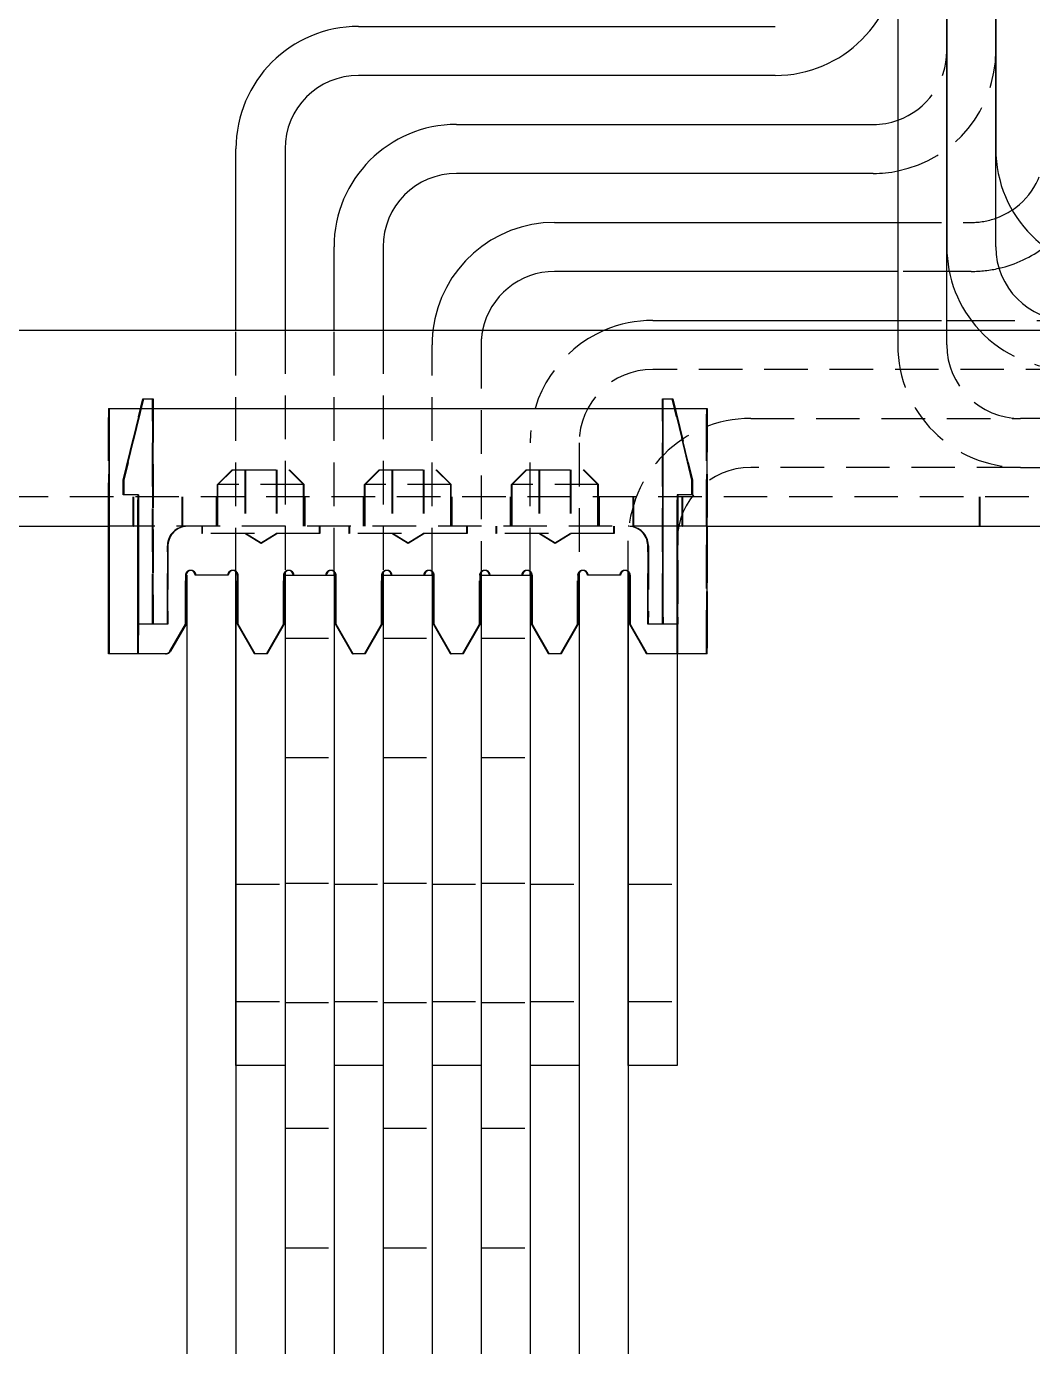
# Model space of a CAD drawing. Header units: millimetres. Extents: x -116965 to 323937, y 291661 to 566926.
# Drawn here: x -23727.1 to -23653.8, y 302852.6 to 302948.9 of the extents above; entities that cross this region are included whole.
import ezdxf

# ---------------------------------------------------------------- set-up
doc = ezdxf.new("R2010")
doc.units = ezdxf.units.MM
doc.linetypes.add('HIDDEN2', pattern=[4.7625, 3.175, -1.5875])
doc.layers.add('ALPHA', color=255, linetype='Continuous')
doc.layers.add('Pointille_Court', color=40, linetype='HIDDEN2', lineweight=25)

msp = doc.modelspace()

# ---------------------------------------------------------------- linework, layer by layer
at = {"layer": 'ALPHA'}
for p, q in [((-23663.596351, 302955.996955), (-23663.596351, 302926.711241)), ((-23660.024922, 302926.711241), (-23660.024922, 302955.996955)), ((-23660.024922, 302955.996955), (-23660.024922, 302932.78267)), ((-23656.453493, 302932.78267), (-23656.453493, 302955.996955)), ((-23656.453493, 302955.996955), (-23656.453493, 302939.925527)), ((-23702.882065, 302948.854098), (-23672.524922, 302948.854098)), ((-23672.524922, 302945.28267), (-23702.882065, 302945.28267)), ((-23695.739208, 302941.711241), (-23665.382065, 302941.711241)), ((-23711.810636, 302926.711241), (-23711.810636, 302939.925527)), ((-23708.239208, 302939.925527), (-23708.239208, 302926.711241)), ((-23665.382065, 302938.139813), (-23695.739208, 302938.139813)), ((-23688.596351, 302934.568384), (-23663.596351, 302934.568384)), ((-23704.667779, 302926.711241), (-23704.667779, 302932.78267)), ((-23701.096351, 302932.78267), (-23701.096351, 302926.711241)), ((-23663.596351, 302930.996955), (-23688.596351, 302930.996955)), ((-23659.844528, 302930.996955), (-23660.024922, 302930.996955)), ((-23681.453493, 302927.425527), (-23663.596351, 302927.425527)), ((-23660.024922, 302927.425527), (-23658.239208, 302927.425527)), ((-23814.987161, 302926.711241), (-23494.272881, 302926.711241)), ((-23721.058151, 302912.425527), (-23721.057979, 302920.996955)), ((-23721.057979, 302920.996955), (-23721.057571, 302920.996955)), ((-23721.057571, 302920.996955), (-23677.486143, 302920.996955)), ((-23721.057571, 302920.996955), (-23721.057571, 302903.139813)), ((-23677.486143, 302903.139813), (-23677.486143, 302920.996955)), ((-23766.771856, 302912.425527), (-23721.058151, 302912.425527)), ((-23721.099407, 302903.139813), (-23721.099407, 302912.425527)), ((-23721.098827, 302912.425527), (-23721.098827, 302903.139813)), ((-23721.093865, 302903.139813), (-23721.093865, 302912.425527)), ((-23721.093285, 302912.425527), (-23721.093285, 302903.139813)), ((-23721.063692, 302903.139813), (-23721.063692, 302912.425527)), ((-23721.063113, 302912.425527), (-23721.063113, 302903.139813)), ((-23721.058151, 302903.139813), (-23721.058151, 302912.425527)), ((-23677.486143, 302912.425527), (-23631.772438, 302912.425527)), ((-23677.479536, 302903.139813), (-23677.479536, 302912.425527)), ((-23711.810636, 302873.139813), (-23711.810636, 302909.137495)), ((-23708.239208, 302909.054842), (-23708.239208, 302908.854098)), ((-23704.667779, 302908.854098), (-23704.667779, 302909.137494)), ((-23701.096351, 302909.054842), (-23701.096351, 302908.854098)), ((-23697.524922, 302908.854098), (-23697.524922, 302909.137494)), ((-23693.953493, 302909.054842), (-23693.953493, 302908.854098)), ((-23690.382065, 302908.854098), (-23690.382065, 302909.137494)), ((-23686.810636, 302909.054842), (-23686.810636, 302873.139813)), ((-23683.239208, 302873.139813), (-23683.239208, 302909.137494)), ((-23715.450428, 302908.854098), (-23715.450428, 302905.28267)), ((-23715.443821, 302908.854098), (-23715.443821, 302905.28267)), ((-23715.382065, 302908.854098), (-23715.382065, 302819.568384)), ((-23714.771857, 302908.854098), (-23714.777978, 302908.854098)), ((-23714.742264, 302908.854098), (-23714.771857, 302908.854098)), ((-23714.736143, 302908.854098), (-23714.742264, 302908.854098)), ((-23712.379, 302908.854098), (-23714.736143, 302908.854098)), ((-23712.372393, 302908.854098), (-23712.379, 302908.854098)), ((-23711.810636, 302908.854098), (-23711.810636, 302819.568384)), ((-23711.670835, 302908.854098), (-23711.670835, 302905.28267)), ((-23711.664714, 302905.28267), (-23711.664714, 302908.854098)), ((-23708.307571, 302908.854098), (-23708.307571, 302905.28267)), ((-23708.300964, 302908.854098), (-23708.300964, 302905.28267)), ((-23708.239208, 302908.854098), (-23704.667779, 302908.854098)), ((-23708.239208, 302908.854098), (-23708.239208, 302819.568384)), ((-23704.667779, 302908.854098), (-23704.667779, 302819.568384)), ((-23704.527978, 302908.854098), (-23704.527978, 302905.28267)), ((-23704.521857, 302905.28267), (-23704.521857, 302908.854098)), ((-23701.164714, 302908.854098), (-23701.164714, 302905.28267)), ((-23701.158107, 302908.854098), (-23701.158107, 302905.28267)), ((-23701.096351, 302908.854098), (-23697.524922, 302908.854098)), ((-23701.096351, 302908.854098), (-23701.096351, 302819.568384)), ((-23697.524922, 302908.854098), (-23697.524922, 302819.568384)), ((-23697.385121, 302908.854098), (-23697.385121, 302905.28267)), ((-23697.379, 302905.28267), (-23697.379, 302908.854098)), ((-23694.021857, 302908.854098), (-23694.021857, 302905.28267)), ((-23694.01525, 302908.854098), (-23694.01525, 302905.28267)), ((-23693.953493, 302908.854098), (-23690.382065, 302908.854098)), ((-23693.953493, 302908.854098), (-23693.953493, 302819.568384)), ((-23690.382065, 302908.854098), (-23690.382065, 302819.568384)), ((-23690.242264, 302908.854098), (-23690.242264, 302905.28267)), ((-23690.236143, 302905.28267), (-23690.236143, 302908.854098)), ((-23686.879, 302908.854098), (-23686.879, 302905.28267)), ((-23686.872393, 302908.854098), (-23686.872393, 302905.28267)), ((-23686.810636, 302908.854098), (-23686.810636, 302819.568384)), ((-23686.200429, 302908.854098), (-23686.20655, 302908.854098)), ((-23686.170836, 302908.854098), (-23686.200429, 302908.854098)), ((-23686.164715, 302908.854098), (-23686.170836, 302908.854098)), ((-23683.807572, 302908.854098), (-23686.164715, 302908.854098)), ((-23683.800964, 302908.854098), (-23683.807572, 302908.854098)), ((-23683.239208, 302908.854098), (-23683.239208, 302819.568384)), ((-23683.099407, 302908.854098), (-23683.099407, 302905.28267)), ((-23683.093286, 302905.28267), (-23683.093286, 302908.854098)), ((-23715.450428, 302905.28267), (-23716.584509, 302903.318384)), ((-23715.443821, 302905.28267), (-23716.577902, 302903.318384)), ((-23711.670835, 302905.28267), (-23711.664714, 302905.28267)), ((-23711.670835, 302905.28267), (-23710.433656, 302903.139813)), ((-23710.427535, 302903.139813), (-23711.664714, 302905.28267)), ((-23708.307571, 302905.28267), (-23709.54475, 302903.139813)), ((-23708.300964, 302905.28267), (-23709.538143, 302903.139813)), ((-23704.527978, 302905.28267), (-23704.521857, 302905.28267)), ((-23704.527978, 302905.28267), (-23703.290799, 302903.139813)), ((-23703.284678, 302903.139813), (-23704.521857, 302905.28267)), ((-23701.164714, 302905.28267), (-23702.401893, 302903.139813)), ((-23701.158107, 302905.28267), (-23702.395286, 302903.139813)), ((-23697.385121, 302905.28267), (-23697.379, 302905.28267)), ((-23697.385121, 302905.28267), (-23696.147942, 302903.139813)), ((-23696.141821, 302903.139813), (-23697.379, 302905.28267)), ((-23694.021857, 302905.28267), (-23695.259036, 302903.139813)), ((-23694.01525, 302905.28267), (-23695.252429, 302903.139813)), ((-23690.242264, 302905.28267), (-23690.236143, 302905.28267)), ((-23690.242264, 302905.28267), (-23689.005085, 302903.139813)), ((-23688.998964, 302903.139813), (-23690.236143, 302905.28267)), ((-23686.879, 302905.28267), (-23688.116179, 302903.139813)), ((-23686.872393, 302905.28267), (-23688.109572, 302903.139813)), ((-23683.099407, 302905.28267), (-23683.093286, 302905.28267)), ((-23683.099407, 302905.28267), (-23681.862228, 302903.139813)), ((-23681.856107, 302903.139813), (-23683.093286, 302905.28267)), ((-23721.098827, 302903.139813), (-23721.099407, 302903.139813)), ((-23721.093865, 302903.139813), (-23721.098827, 302903.139813)), ((-23721.093285, 302903.139813), (-23721.093865, 302903.139813)), ((-23721.063692, 302903.139813), (-23721.093285, 302903.139813)), ((-23721.063113, 302903.139813), (-23721.063692, 302903.139813)), ((-23721.058151, 302903.139813), (-23721.063113, 302903.139813)), ((-23721.057571, 302903.139813), (-23721.058151, 302903.139813)), ((-23716.893804, 302903.139813), (-23721.057571, 302903.139813)), ((-23716.887197, 302903.139813), (-23716.893804, 302903.139813)), ((-23710.433656, 302903.139813), (-23710.427535, 302903.139813)), ((-23709.54475, 302903.139813), (-23710.427535, 302903.139813)), ((-23709.538143, 302903.139813), (-23709.54475, 302903.139813)), ((-23703.290799, 302903.139813), (-23703.284678, 302903.139813)), ((-23702.401893, 302903.139813), (-23703.284678, 302903.139813)), ((-23702.395286, 302903.139813), (-23702.401893, 302903.139813)), ((-23696.147942, 302903.139813), (-23696.141821, 302903.139813)), ((-23695.259036, 302903.139813), (-23696.141821, 302903.139813)), ((-23695.252429, 302903.139813), (-23695.259036, 302903.139813)), ((-23689.005085, 302903.139813), (-23688.998964, 302903.139813)), ((-23688.116179, 302903.139813), (-23688.998964, 302903.139813)), ((-23688.109572, 302903.139813), (-23688.116179, 302903.139813)), ((-23681.862228, 302903.139813), (-23681.856107, 302903.139813)), ((-23677.486143, 302903.139813), (-23681.856107, 302903.139813)), ((-23679.667779, 302903.139813), (-23679.667779, 302873.139813)), ((-23677.479536, 302903.139813), (-23677.486143, 302903.139813)), ((-23708.239208, 302873.139813), (-23711.810636, 302873.139813)), ((-23701.096351, 302873.139813), (-23704.667779, 302873.139813)), ((-23693.953493, 302873.139813), (-23697.524922, 302873.139813)), ((-23686.810636, 302873.139813), (-23690.382065, 302873.139813)), ((-23679.667779, 302873.139813), (-23683.239208, 302873.139813))]:
    msp.add_line(p, q, dxfattribs=at)
for centre, radius, start, end in [((-23672.524922, 302954.211241), 8.928571, 270, 0), ((-23702.882065, 302939.925527), 8.928571, 90, 180), ((-23702.882065, 302939.925527), 5.357143, 90, 180), ((-23695.739208, 302932.78267), 8.928571, 90, 180), ((-23665.382065, 302947.068384), 5.357143, 270, 289.47122063), ((-23647.524922, 302939.925527), 8.928571, 180, 270), ((-23695.739208, 302932.78267), 5.357143, 90, 180), ((-23665.382065, 302947.068384), 8.928571, 270, 281.53695903), ((-23658.239208, 302939.925527), 5.357143, 289.47122063, 303.74898859), ((-23688.596351, 302925.639813), 8.928571, 90, 173.10789742), ((-23651.096351, 302932.78267), 8.928571, 180, 222.84364304), ((-23651.096351, 302932.78267), 5.357143, 180, 270), ((-23658.239208, 302939.925527), 8.928571, 283.05194057, 306.86989765), ((-23688.596351, 302925.639813), 5.357143, 90, 168.46304097), ((-23681.453493, 302918.496955), 8.928571, 90, 113.07391807), ((-23715.086679, 302908.854098), 0.357143, 91.02102788, 180), ((-23712.01525, 302908.854098), 0.357143, 91.02103235, 180), ((-23707.943821, 302908.854098), 0.357143, 91.02103827, 180), ((-23704.872393, 302908.854098), 0.357143, 91.02104274, 180), ((-23700.800964, 302908.854098), 0.357143, 91.02104867, 180), ((-23697.729536, 302908.854098), 0.357143, 91.02105313, 180), ((-23693.658107, 302908.854098), 0.357143, 91.02105906, 180), ((-23690.586679, 302908.854098), 0.357143, 91.02106353, 180), ((-23686.51525, 302908.854098), 0.357143, 91.02106945, 180), ((-23683.443821, 302908.854098), 0.357143, 91.02107392, 180), ((-23716.887197, 302903.496955), 0.357143, 270, 330)]:
    msp.add_arc(centre, radius, start, end, dxfattribs=at)
for centre, start_param, end_param in [((-23715.093285, 302908.854098), 4.71238898, 7.853981634), ((-23715.135121, 302908.854098), 4.71238898, 6.215313854), ((-23715.129, 302908.854098), 4.71238898, 6.223901028), ((-23715.099407, 302908.854098), 4.71238898, 6.274615404), ((-23712.021857, 302908.854098), 4.71238898, 7.853981634), ((-23712.063693, 302908.854098), 5.495733454, 6.215313776), ((-23712.057571, 302908.854098), 5.519735519, 6.22390095), ((-23712.027978, 302908.854098), 4.71238898, 6.274615404), ((-23707.950428, 302908.854098), 4.71238898, 7.853981634), ((-23707.992264, 302908.854098), 4.71238898, 6.215313672), ((-23707.986143, 302908.854098), 4.71238898, 6.223900846), ((-23707.95655, 302908.854098), 4.71238898, 6.274615404), ((-23704.879, 302908.854098), 4.71238898, 7.853981634), ((-23704.920835, 302908.854098), 5.49573294, 6.215313594), ((-23704.914714, 302908.854098), 5.519735017, 6.223900768), ((-23704.885121, 302908.854098), 4.71238898, 6.274615404), ((-23700.807571, 302908.854098), 4.71238898, 7.853981634), ((-23700.849407, 302908.854098), 4.71238898, 6.215313491), ((-23700.843286, 302908.854098), 4.71238898, 6.223900664), ((-23700.813693, 302908.854098), 4.71238898, 6.274615404), ((-23697.736143, 302908.854098), 4.71238898, 7.853981634), ((-23697.777978, 302908.854098), 5.495732426, 6.215313412), ((-23697.771857, 302908.854098), 5.519734515, 6.223900586), ((-23697.742264, 302908.854098), 4.71238898, 6.274615404), ((-23693.664714, 302908.854098), 4.71238898, 7.853981634), ((-23693.70655, 302908.854098), 4.71238898, 6.215313309), ((-23693.700429, 302908.854098), 4.71238898, 6.223900483), ((-23693.670836, 302908.854098), 4.71238898, 6.274615404), ((-23690.593286, 302908.854098), 4.71238898, 7.853981634), ((-23690.635121, 302908.854098), 5.495731912, 6.215313231), ((-23690.629, 302908.854098), 5.519734013, 6.223900405), ((-23690.599407, 302908.854098), 4.71238898, 6.274615404), ((-23686.521857, 302908.854098), 4.71238898, 7.853981634), ((-23686.563693, 302908.854098), 4.71238898, 6.215313127), ((-23686.557572, 302908.854098), 4.71238898, 6.223900301), ((-23686.527979, 302908.854098), 4.71238898, 6.274615404), ((-23683.450429, 302908.854098), 4.71238898, 7.853981634), ((-23683.492264, 302908.854098), 5.495731398, 6.215313049), ((-23683.486143, 302908.854098), 5.519733511, 6.223900223), ((-23683.45655, 302908.854098), 4.71238898, 6.274615404), ((-23716.893804, 302903.496955), 3.141592654, 4.188790205)]:
    msp.add_ellipse(centre, major_axis=(0, 0.357143), ratio=0.999999982, start_param=start_param, end_param=end_param, dxfattribs=at)
at = {"layer": 'Pointille_Court'}
for p, q in [((-23663.596351, 302934.568384), (-23658.239208, 302934.568384)), ((-23660.024922, 302930.996955), (-23663.596351, 302930.996955)), ((-23658.239208, 302930.996955), (-23659.844528, 302930.996955)), ((-23663.596351, 302927.425527), (-23660.024922, 302927.425527)), ((-23658.239208, 302927.425527), (-23651.096351, 302927.425527)), ((-23711.810636, 302909.137495), (-23711.810636, 302926.711241)), ((-23708.239208, 302926.711241), (-23708.239208, 302909.054842)), ((-23704.667779, 302909.137494), (-23704.667779, 302926.711241)), ((-23701.096351, 302926.711241), (-23701.096351, 302909.054842)), ((-23663.596351, 302926.711241), (-23663.596351, 302925.639813)), ((-23660.024922, 302925.639813), (-23660.024922, 302926.711241)), ((-23697.524922, 302909.137494), (-23697.524922, 302925.639813)), ((-23693.953493, 302925.639813), (-23693.953493, 302909.054842)), ((-23651.096351, 302923.854098), (-23681.453493, 302923.854098)), ((-23718.596754, 302921.711241), (-23720.025375, 302915.78267)), ((-23720.02446, 302915.78267), (-23718.595938, 302921.711241)), ((-23718.56104, 302921.711241), (-23719.98966, 302915.78267)), ((-23719.988746, 302915.78267), (-23718.560224, 302921.711241)), ((-23719.979536, 302915.78267), (-23718.550964, 302921.711241)), ((-23718.596754, 302921.711241), (-23718.595938, 302921.711241)), ((-23718.595938, 302921.711241), (-23718.56104, 302921.711241)), ((-23718.56104, 302921.711241), (-23718.560224, 302921.711241)), ((-23718.560224, 302921.711241), (-23717.845938, 302921.711241)), ((-23717.8826, 302905.795114), (-23717.882468, 302921.711241)), ((-23717.881652, 302921.711241), (-23717.88152, 302905.795114)), ((-23717.846886, 302905.795114), (-23717.846754, 302921.711241)), ((-23717.845938, 302921.711241), (-23717.845806, 302905.795114)), ((-23717.845938, 302921.711241), (-23717.836679, 302921.711241)), ((-23717.836679, 302921.711241), (-23717.836679, 302905.795114)), ((-23680.739572, 302921.711241), (-23680.739743, 302905.78832)), ((-23680.739572, 302921.711241), (-23680.73877, 302921.711241)), ((-23680.73877, 302921.711241), (-23680.703858, 302921.711241)), ((-23680.738663, 302905.799558), (-23680.73877, 302921.711241)), ((-23680.703858, 302921.711241), (-23680.704028, 302905.78832)), ((-23680.703858, 302921.711241), (-23680.703055, 302921.711241)), ((-23680.703055, 302921.711241), (-23679.98877, 302921.711241)), ((-23680.702949, 302905.799558), (-23680.703055, 302921.711241)), ((-23680.693821, 302905.799558), (-23680.693821, 302921.711241)), ((-23678.596778, 302915.78267), (-23680.025286, 302921.711241)), ((-23680.024484, 302921.711241), (-23678.595873, 302915.78267)), ((-23678.561064, 302915.78267), (-23679.989572, 302921.711241)), ((-23679.98877, 302921.711241), (-23678.560159, 302915.78267)), ((-23679.98877, 302921.711241), (-23679.979536, 302921.711241)), ((-23679.979536, 302921.711241), (-23678.550964, 302915.78267)), ((-23721.099407, 302920.996955), (-23721.098999, 302920.996955)), ((-23721.099407, 302912.425527), (-23721.099407, 302920.996955)), ((-23721.098999, 302920.996955), (-23721.098827, 302912.425527)), ((-23721.098999, 302920.996955), (-23721.093693, 302920.996955)), ((-23721.093865, 302912.425527), (-23721.093693, 302920.996955)), ((-23721.093693, 302920.996955), (-23721.093285, 302920.996955)), ((-23721.093285, 302920.996955), (-23721.063692, 302920.996955)), ((-23721.093285, 302920.996955), (-23721.093285, 302912.425527)), ((-23721.063692, 302920.996955), (-23721.063284, 302920.996955)), ((-23721.063692, 302912.425527), (-23721.063692, 302920.996955)), ((-23721.063284, 302920.996955), (-23721.063113, 302912.425527)), ((-23721.063284, 302920.996955), (-23721.057979, 302920.996955)), ((-23721.050964, 302920.996955), (-23721.050964, 302903.139813)), ((-23677.527979, 302920.996955), (-23677.527979, 302903.139813)), ((-23677.527399, 302912.425527), (-23677.527571, 302920.996955)), ((-23677.522266, 302920.996955), (-23677.522437, 302912.425527)), ((-23677.521858, 302903.139813), (-23677.521858, 302920.996955)), ((-23677.492265, 302920.996955), (-23677.492265, 302903.139813)), ((-23677.491685, 302912.425527), (-23677.491856, 302920.996955)), ((-23677.486551, 302920.996955), (-23677.486723, 302912.425527)), ((-23677.486143, 302920.996955), (-23677.479536, 302920.996955)), ((-23677.479536, 302912.425527), (-23677.479536, 302920.996955)), ((-23674.310636, 302920.28267), (-23654.667779, 302920.28267)), ((-23627.882065, 302920.28267), (-23654.667779, 302920.28267)), ((-23690.382065, 302909.137494), (-23690.382065, 302918.496955)), ((-23686.810636, 302918.496955), (-23686.810636, 302909.054842)), ((-23654.667779, 302916.711241), (-23674.310636, 302916.711241)), ((-23654.667779, 302916.711241), (-23627.882065, 302916.711241)), ((-23720.025375, 302915.78267), (-23720.025383, 302914.711241)), ((-23720.02446, 302915.78267), (-23720.025375, 302915.78267)), ((-23720.024451, 302914.711241), (-23720.02446, 302915.78267)), ((-23719.98966, 302915.78267), (-23719.989669, 302914.711241)), ((-23719.988746, 302915.78267), (-23719.98966, 302915.78267)), ((-23719.988737, 302914.711241), (-23719.988746, 302915.78267)), ((-23719.979536, 302914.711241), (-23719.979536, 302915.78267)), ((-23712.096346, 302916.53267), (-23713.167775, 302915.461241)), ((-23712.060632, 302916.53267), (-23713.13206, 302915.461241)), ((-23712.050964, 302916.53267), (-23713.122393, 302915.461241)), ((-23712.096346, 302916.53267), (-23712.096346, 302916.53267)), ((-23712.096346, 302916.53267), (-23712.060632, 302916.53267)), ((-23712.060632, 302916.53267), (-23712.060632, 302916.53267)), ((-23712.060632, 302916.53267), (-23707.917775, 302916.53267)), ((-23711.167775, 302916.53267), (-23711.167775, 302912.425527)), ((-23711.13206, 302916.53267), (-23711.13206, 302912.425527)), ((-23711.122393, 302916.53267), (-23711.122393, 302912.425527)), ((-23708.88206, 302916.53267), (-23708.88206, 302912.425527)), ((-23708.846346, 302916.53267), (-23708.846346, 302912.425527)), ((-23708.836679, 302916.53267), (-23708.836679, 302912.425527)), ((-23707.953489, 302916.53267), (-23706.88206, 302915.461241)), ((-23707.917775, 302916.53267), (-23706.846346, 302915.461241)), ((-23707.917775, 302916.53267), (-23707.908107, 302916.53267)), ((-23707.908107, 302916.53267), (-23706.836679, 302915.461241)), ((-23701.382061, 302916.53267), (-23702.453489, 302915.461241)), ((-23701.346346, 302916.53267), (-23702.417775, 302915.461241)), ((-23701.336679, 302916.53267), (-23702.408107, 302915.461241)), ((-23701.382061, 302916.53267), (-23701.382061, 302916.53267)), ((-23701.382061, 302916.53267), (-23701.346346, 302916.53267)), ((-23701.346346, 302916.53267), (-23701.346346, 302916.53267)), ((-23701.346346, 302916.53267), (-23697.203489, 302916.53267)), ((-23700.453489, 302916.53267), (-23700.453489, 302912.425527)), ((-23700.417775, 302916.53267), (-23700.417775, 302912.425527)), ((-23700.408107, 302916.53267), (-23700.408107, 302912.425527)), ((-23698.167775, 302916.53267), (-23698.167775, 302912.425527)), ((-23698.132061, 302916.53267), (-23698.132061, 302912.425527)), ((-23698.122393, 302916.53267), (-23698.122393, 302912.425527)), ((-23697.239204, 302916.53267), (-23696.167775, 302915.461241)), ((-23697.203489, 302916.53267), (-23696.132061, 302915.461241)), ((-23697.203489, 302916.53267), (-23697.193821, 302916.53267)), ((-23697.193821, 302916.53267), (-23696.122393, 302915.461241)), ((-23690.667775, 302916.53267), (-23691.739204, 302915.461241)), ((-23690.632061, 302916.53267), (-23691.703489, 302915.461241)), ((-23690.622393, 302916.53267), (-23691.693821, 302915.461241)), ((-23690.667775, 302916.53267), (-23690.667775, 302916.53267)), ((-23690.667775, 302916.53267), (-23690.632061, 302916.53267)), ((-23690.632061, 302916.53267), (-23690.632061, 302916.53267)), ((-23690.632061, 302916.53267), (-23686.489204, 302916.53267)), ((-23689.739204, 302916.53267), (-23689.739204, 302912.425527)), ((-23689.703489, 302916.53267), (-23689.703489, 302912.425527)), ((-23689.693821, 302916.53267), (-23689.693821, 302912.425527)), ((-23687.453489, 302916.53267), (-23687.453489, 302912.425527)), ((-23687.417775, 302916.53267), (-23687.417775, 302912.425527)), ((-23687.408107, 302916.53267), (-23687.408107, 302912.425527)), ((-23686.524918, 302916.53267), (-23685.453489, 302915.461241)), ((-23686.489204, 302916.53267), (-23685.417775, 302915.461241)), ((-23686.489204, 302916.53267), (-23686.479536, 302916.53267)), ((-23686.479536, 302916.53267), (-23685.408107, 302915.461241)), ((-23678.59679, 302914.711241), (-23678.596778, 302915.78267)), ((-23678.595873, 302915.78267), (-23678.596778, 302915.78267)), ((-23678.595873, 302915.78267), (-23678.595866, 302914.711241)), ((-23678.561076, 302914.711241), (-23678.561064, 302915.78267)), ((-23678.560159, 302915.78267), (-23678.561064, 302915.78267)), ((-23678.560159, 302915.78267), (-23678.560151, 302914.711241)), ((-23678.550964, 302915.78267), (-23678.550964, 302914.711241)), ((-23720.024451, 302914.711241), (-23720.025383, 302914.711241)), ((-23719.989669, 302914.711241), (-23720.024451, 302914.711241)), ((-23719.988737, 302914.711241), (-23719.989669, 302914.711241)), ((-23718.917309, 302914.711241), (-23719.988737, 302914.711241)), ((-23718.953955, 302914.711241), (-23718.954029, 302905.795114)), ((-23718.952949, 302905.795114), (-23718.953023, 302914.711241)), ((-23718.918241, 302914.711241), (-23718.918314, 302905.795114)), ((-23718.917235, 302905.795114), (-23718.917309, 302914.711241)), ((-23718.908107, 302914.711241), (-23718.917309, 302914.711241)), ((-23718.908107, 302914.344394), (-23718.908107, 302914.711241)), ((-23713.167775, 302912.425527), (-23713.167775, 302915.461241)), ((-23713.13206, 302915.461241), (-23713.167775, 302915.461241)), ((-23713.167775, 302915.461241), (-23713.167775, 302915.461241)), ((-23713.13206, 302912.425527), (-23713.13206, 302915.461241)), ((-23706.846346, 302915.461241), (-23713.13206, 302915.461241)), ((-23713.13206, 302915.461241), (-23713.13206, 302915.461241)), ((-23713.122393, 302912.425527), (-23713.122393, 302915.461241)), ((-23706.88206, 302912.425527), (-23706.88206, 302915.461241)), ((-23706.846346, 302912.425527), (-23706.846346, 302915.461241)), ((-23706.836679, 302915.461241), (-23706.846346, 302915.461241)), ((-23706.836679, 302912.425527), (-23706.836679, 302915.461241)), ((-23702.453489, 302912.425527), (-23702.453489, 302915.461241)), ((-23702.417775, 302915.461241), (-23702.453489, 302915.461241)), ((-23702.453489, 302915.461241), (-23702.453489, 302915.461241)), ((-23702.417775, 302912.425527), (-23702.417775, 302915.461241)), ((-23696.132061, 302915.461241), (-23702.417775, 302915.461241)), ((-23702.417775, 302915.461241), (-23702.417775, 302915.461241)), ((-23702.408107, 302912.425527), (-23702.408107, 302915.461241)), ((-23696.167775, 302912.425527), (-23696.167775, 302915.461241)), ((-23696.132061, 302912.425527), (-23696.132061, 302915.461241)), ((-23696.122393, 302915.461241), (-23696.132061, 302915.461241)), ((-23696.122393, 302912.425527), (-23696.122393, 302915.461241)), ((-23691.739204, 302912.425527), (-23691.739204, 302915.461241)), ((-23691.703489, 302915.461241), (-23691.739204, 302915.461241)), ((-23691.739204, 302915.461241), (-23691.739204, 302915.461241)), ((-23691.703489, 302912.425527), (-23691.703489, 302915.461241)), ((-23685.417775, 302915.461241), (-23691.703489, 302915.461241)), ((-23691.703489, 302915.461241), (-23691.703489, 302915.461241)), ((-23691.693821, 302912.425527), (-23691.693821, 302915.461241)), ((-23685.453489, 302912.425527), (-23685.453489, 302915.461241)), ((-23685.417775, 302912.425527), (-23685.417775, 302915.461241)), ((-23685.408107, 302915.461241), (-23685.417775, 302915.461241)), ((-23685.408107, 302912.425527), (-23685.408107, 302915.461241)), ((-23679.668314, 302905.78832), (-23679.668218, 302914.711241)), ((-23679.668218, 302914.711241), (-23679.667294, 302914.711241)), ((-23679.632504, 302914.711241), (-23679.667294, 302914.711241)), ((-23679.667294, 302914.711241), (-23679.667235, 302905.799558)), ((-23679.6326, 302905.78832), (-23679.632504, 302914.711241)), ((-23679.632504, 302914.711241), (-23679.63158, 302914.711241)), ((-23678.560151, 302914.711241), (-23679.63158, 302914.711241)), ((-23679.63158, 302914.711241), (-23679.63152, 302905.799558)), ((-23679.622393, 302914.711241), (-23679.622393, 302914.344394)), ((-23678.550964, 302914.711241), (-23678.560151, 302914.711241)), ((-23492.13084, 302914.568384), (-23817.130834, 302914.568384)), ((-23719.311244, 302912.425527), (-23719.311244, 302914.568384)), ((-23719.31002, 302912.425527), (-23719.31002, 302914.568384)), ((-23719.27553, 302912.425527), (-23719.27553, 302914.568384)), ((-23719.274305, 302912.425527), (-23719.274305, 302914.568384)), ((-23719.26525, 302912.425527), (-23719.26525, 302914.568384)), ((-23718.95597, 302912.425527), (-23718.956008, 302914.344394)), ((-23718.950969, 302914.344394), (-23718.951008, 302912.425527)), ((-23718.920256, 302912.425527), (-23718.920294, 302914.344394)), ((-23718.915255, 302914.344394), (-23718.915294, 302912.425527)), ((-23718.908107, 302914.344394), (-23718.908107, 302912.425527)), ((-23715.739815, 302912.425527), (-23715.739815, 302914.568384)), ((-23715.738591, 302912.425527), (-23715.738591, 302914.568384)), ((-23715.704101, 302912.425527), (-23715.704101, 302914.568384)), ((-23715.702877, 302912.425527), (-23715.702877, 302914.568384)), ((-23715.693821, 302912.425527), (-23715.693821, 302914.568384)), ((-23713.239203, 302912.425527), (-23713.239203, 302914.568384)), ((-23713.203489, 302912.425527), (-23713.203489, 302914.568384)), ((-23713.193821, 302912.425527), (-23713.193821, 302914.568384)), ((-23706.810632, 302912.425527), (-23706.810632, 302914.568384)), ((-23706.774918, 302912.425527), (-23706.774918, 302914.568384)), ((-23706.76525, 302912.425527), (-23706.76525, 302914.568384)), ((-23702.524918, 302912.425527), (-23702.524918, 302914.568384)), ((-23702.489204, 302912.425527), (-23702.489204, 302914.568384)), ((-23702.479536, 302912.425527), (-23702.479536, 302914.568384)), ((-23696.096346, 302912.425527), (-23696.096346, 302914.568384)), ((-23696.060632, 302912.425527), (-23696.060632, 302914.568384)), ((-23696.050964, 302912.425527), (-23696.050964, 302914.568384)), ((-23691.810632, 302912.425527), (-23691.810632, 302914.568384)), ((-23691.774918, 302912.425527), (-23691.774918, 302914.568384)), ((-23691.76525, 302912.425527), (-23691.76525, 302914.568384)), ((-23685.382061, 302912.425527), (-23685.382061, 302914.568384)), ((-23685.346347, 302912.425527), (-23685.346347, 302914.568384)), ((-23685.336679, 302912.425527), (-23685.336679, 302914.568384)), ((-23682.882673, 302912.425527), (-23682.882673, 302914.568384)), ((-23682.881449, 302912.425527), (-23682.881449, 302914.568384)), ((-23682.846959, 302912.425527), (-23682.846959, 302914.568384)), ((-23682.845735, 302912.425527), (-23682.845735, 302914.568384)), ((-23682.836679, 302912.425527), (-23682.836679, 302914.568384)), ((-23679.670295, 302914.344394), (-23679.670256, 302912.425527)), ((-23679.665294, 302912.425527), (-23679.665256, 302914.344394)), ((-23679.63458, 302914.344394), (-23679.634542, 302912.425527)), ((-23679.62958, 302912.425527), (-23679.629542, 302914.344394)), ((-23679.622393, 302912.425527), (-23679.622393, 302914.344394)), ((-23679.311245, 302912.425527), (-23679.311245, 302914.568384)), ((-23679.31002, 302912.425527), (-23679.31002, 302914.568384)), ((-23679.27553, 302912.425527), (-23679.27553, 302914.568384)), ((-23679.274306, 302912.425527), (-23679.274306, 302914.568384)), ((-23679.26525, 302912.425527), (-23679.26525, 302914.568384)), ((-23657.632626, 302912.425527), (-23657.632626, 302914.568384)), ((-23657.631497, 302912.425527), (-23657.631497, 302914.568384)), ((-23657.596912, 302912.425527), (-23657.596912, 302914.568384)), ((-23657.595783, 302912.425527), (-23657.595783, 302914.568384)), ((-23657.586679, 302912.425527), (-23657.586679, 302914.568384)), ((-23719.272436, 302912.425527), (-23721.058151, 302912.425527)), ((-23719.272436, 302912.425527), (-23719.24719, 302912.425527)), ((-23718.915294, 302912.425527), (-23719.24719, 302912.425527)), ((-23718.951076, 302903.139813), (-23718.951076, 302912.425527)), ((-23718.915361, 302903.139813), (-23718.915361, 302912.425527)), ((-23679.629947, 302912.425527), (-23718.915294, 302912.425527)), ((-23718.908107, 302912.425527), (-23718.908107, 302903.139813)), ((-23714.310632, 302912.425527), (-23714.310632, 302911.889813)), ((-23714.274918, 302911.889813), (-23714.310632, 302911.889813)), ((-23714.310632, 302911.889813), (-23714.310632, 302911.889813)), ((-23714.274918, 302912.425527), (-23714.274918, 302911.889813)), ((-23705.703489, 302911.889813), (-23714.274918, 302911.889813)), ((-23714.274918, 302911.889813), (-23714.274918, 302911.889813)), ((-23714.26525, 302912.425527), (-23714.26525, 302911.889813)), ((-23710.024918, 302911.203115), (-23711.167775, 302911.889813)), ((-23709.989203, 302911.203115), (-23711.13206, 302911.889813)), ((-23709.979536, 302911.203115), (-23711.122393, 302911.889813)), ((-23710.024918, 302911.203115), (-23708.88206, 302911.889813)), ((-23709.989203, 302911.203115), (-23708.846346, 302911.889813)), ((-23709.979536, 302911.203115), (-23708.836679, 302911.889813)), ((-23705.739203, 302912.425527), (-23705.739203, 302911.889813)), ((-23705.703489, 302912.425527), (-23705.703489, 302911.889813)), ((-23705.693821, 302911.889813), (-23705.703489, 302911.889813)), ((-23705.693821, 302912.425527), (-23705.693821, 302911.889813)), ((-23703.596346, 302912.425527), (-23703.596346, 302911.889813)), ((-23703.560632, 302911.889813), (-23703.596346, 302911.889813)), ((-23703.596346, 302911.889813), (-23703.596346, 302911.889813)), ((-23703.560632, 302912.425527), (-23703.560632, 302911.889813)), ((-23694.989204, 302911.889813), (-23703.560632, 302911.889813)), ((-23703.560632, 302911.889813), (-23703.560632, 302911.889813)), ((-23703.550964, 302912.425527), (-23703.550964, 302911.889813)), ((-23699.310632, 302911.203115), (-23700.453489, 302911.889813)), ((-23699.274918, 302911.203115), (-23700.417775, 302911.889813)), ((-23699.26525, 302911.203115), (-23700.408107, 302911.889813)), ((-23699.310632, 302911.203115), (-23698.167775, 302911.889813)), ((-23699.274918, 302911.203115), (-23698.132061, 302911.889813)), ((-23699.26525, 302911.203115), (-23698.122393, 302911.889813)), ((-23695.024918, 302912.425527), (-23695.024918, 302911.889813)), ((-23694.989204, 302912.425527), (-23694.989204, 302911.889813)), ((-23694.979536, 302911.889813), (-23694.989204, 302911.889813)), ((-23694.979536, 302912.425527), (-23694.979536, 302911.889813)), ((-23692.882061, 302912.425527), (-23692.882061, 302911.889813)), ((-23692.846346, 302911.889813), (-23692.882061, 302911.889813)), ((-23692.882061, 302911.889813), (-23692.882061, 302911.889813)), ((-23692.846347, 302912.425527), (-23692.846347, 302911.889813)), ((-23692.846346, 302911.889813), (-23692.846347, 302911.889813)), ((-23684.274918, 302911.889813), (-23692.846346, 302911.889813)), ((-23692.836679, 302912.425527), (-23692.836679, 302911.889813)), ((-23688.596347, 302911.203115), (-23689.739204, 302911.889813)), ((-23688.560632, 302911.203115), (-23689.703489, 302911.889813)), ((-23688.550964, 302911.203115), (-23689.693821, 302911.889813)), ((-23688.596347, 302911.203115), (-23687.453489, 302911.889813)), ((-23688.560632, 302911.203115), (-23687.417775, 302911.889813)), ((-23688.550964, 302911.203115), (-23687.408107, 302911.889813)), ((-23684.310632, 302912.425527), (-23684.310632, 302911.889813)), ((-23684.274918, 302912.425527), (-23684.274918, 302911.889813)), ((-23684.26525, 302911.889813), (-23684.274918, 302911.889813)), ((-23684.26525, 302912.425527), (-23684.26525, 302911.889813)), ((-23679.670188, 302903.139813), (-23679.670188, 302912.425527)), ((-23679.634474, 302903.139813), (-23679.634474, 302912.425527)), ((-23679.629947, 302912.425527), (-23679.629648, 302912.425527)), ((-23679.629648, 302912.425527), (-23679.62958, 302912.425527)), ((-23679.297684, 302912.425527), (-23679.62958, 302912.425527)), ((-23679.622393, 302903.139813), (-23679.622393, 302912.425527)), ((-23679.297684, 302912.425527), (-23679.272437, 302912.425527)), ((-23677.486723, 302912.425527), (-23679.272437, 302912.425527)), ((-23677.527399, 302903.139813), (-23677.527399, 302912.425527)), ((-23677.522437, 302912.425527), (-23677.522437, 302903.139813)), ((-23677.491685, 302903.139813), (-23677.491685, 302912.425527)), ((-23677.486723, 302912.425527), (-23677.486723, 302903.139813)), ((-23677.486723, 302912.425527), (-23677.486143, 302912.425527)), ((-23718.954251, 302905.799688), (-23718.954286, 302911.046812)), ((-23718.952692, 302911.046812), (-23718.952726, 302905.799688)), ((-23718.918537, 302905.799688), (-23718.918572, 302911.046812)), ((-23718.916977, 302911.046812), (-23718.917012, 302905.799688)), ((-23716.811429, 302910.996955), (-23716.811394, 302905.799688)), ((-23716.809869, 302905.799688), (-23716.809835, 302910.996955)), ((-23716.775715, 302910.996955), (-23716.77568, 302905.799688)), ((-23716.774155, 302905.799688), (-23716.77412, 302910.996955)), ((-23716.76525, 302905.799688), (-23716.76525, 302910.996955)), ((-23683.239208, 302909.137494), (-23683.239208, 302911.354098)), ((-23681.811395, 302905.799688), (-23681.811429, 302910.996955)), ((-23681.809835, 302910.996955), (-23681.80987, 302905.799688)), ((-23681.775681, 302905.799688), (-23681.775715, 302910.996955)), ((-23681.774121, 302910.996955), (-23681.774156, 302905.799688)), ((-23681.76525, 302910.996955), (-23681.76525, 302905.799688)), ((-23679.668573, 302911.046812), (-23679.668538, 302905.799688)), ((-23679.667779, 302911.354098), (-23679.667779, 302903.139813)), ((-23679.667013, 302905.799688), (-23679.666978, 302911.046812)), ((-23679.632858, 302911.046812), (-23679.632823, 302905.799688)), ((-23679.631299, 302905.799688), (-23679.631264, 302911.046812)), ((-23715.129, 302909.211241), (-23715.135121, 302909.211241)), ((-23715.093285, 302909.211241), (-23715.099407, 302909.211241)), ((-23712.057571, 302909.211241), (-23712.063693, 302909.211241)), ((-23712.021857, 302909.211241), (-23712.027978, 302909.211241)), ((-23707.986143, 302909.211241), (-23707.992264, 302909.211241)), ((-23707.950428, 302909.211241), (-23707.95655, 302909.211241)), ((-23704.914714, 302909.211241), (-23704.920835, 302909.211241)), ((-23704.879, 302909.211241), (-23704.885121, 302909.211241)), ((-23700.843286, 302909.211241), (-23700.849407, 302909.211241)), ((-23700.807571, 302909.211241), (-23700.813693, 302909.211241)), ((-23697.771857, 302909.211241), (-23697.777978, 302909.211241)), ((-23697.736143, 302909.211241), (-23697.742264, 302909.211241)), ((-23693.700429, 302909.211241), (-23693.70655, 302909.211241)), ((-23693.664714, 302909.211241), (-23693.670836, 302909.211241)), ((-23690.629, 302909.211241), (-23690.635121, 302909.211241)), ((-23690.593286, 302909.211241), (-23690.599407, 302909.211241)), ((-23686.557572, 302909.211241), (-23686.563693, 302909.211241)), ((-23686.521857, 302909.211241), (-23686.527979, 302909.211241)), ((-23683.486143, 302909.211241), (-23683.492264, 302909.211241)), ((-23683.450429, 302909.211241), (-23683.45655, 302909.211241)), ((-23715.492264, 302905.28267), (-23715.492264, 302908.854098)), ((-23715.486143, 302908.854098), (-23715.486143, 302905.28267)), ((-23715.45655, 302905.28267), (-23715.45655, 302908.854098)), ((-23711.70655, 302908.854098), (-23711.70655, 302905.28267)), ((-23711.700428, 302905.28267), (-23711.700428, 302908.854098)), ((-23711.658107, 302905.28267), (-23711.658107, 302908.854098)), ((-23708.349407, 302905.28267), (-23708.349407, 302908.854098)), ((-23708.343286, 302908.854098), (-23708.343286, 302905.28267)), ((-23708.313693, 302905.28267), (-23708.313693, 302908.854098)), ((-23704.563693, 302908.854098), (-23704.563693, 302905.28267)), ((-23704.557571, 302905.28267), (-23704.557571, 302908.854098)), ((-23704.51525, 302905.28267), (-23704.51525, 302908.854098)), ((-23701.20655, 302905.28267), (-23701.20655, 302908.854098)), ((-23701.200429, 302908.854098), (-23701.200429, 302905.28267)), ((-23701.170836, 302905.28267), (-23701.170836, 302908.854098)), ((-23697.420836, 302908.854098), (-23697.420836, 302905.28267)), ((-23697.414714, 302905.28267), (-23697.414714, 302908.854098)), ((-23697.372393, 302905.28267), (-23697.372393, 302908.854098)), ((-23694.063693, 302905.28267), (-23694.063693, 302908.854098)), ((-23694.057572, 302908.854098), (-23694.057572, 302905.28267)), ((-23694.027979, 302905.28267), (-23694.027979, 302908.854098)), ((-23690.277979, 302908.854098), (-23690.277979, 302905.28267)), ((-23690.271857, 302905.28267), (-23690.271857, 302908.854098)), ((-23690.229536, 302905.28267), (-23690.229536, 302908.854098)), ((-23686.920836, 302905.28267), (-23686.920836, 302908.854098)), ((-23686.914715, 302908.854098), (-23686.914715, 302905.28267)), ((-23686.885122, 302905.28267), (-23686.885122, 302908.854098)), ((-23683.135122, 302908.854098), (-23683.135122, 302905.28267)), ((-23683.129, 302905.28267), (-23683.129, 302908.854098)), ((-23683.086679, 302905.28267), (-23683.086679, 302908.854098)), ((-23718.954131, 302905.28267), (-23718.954149, 302905.28267)), ((-23718.952847, 302905.28267), (-23718.954131, 302905.28267)), ((-23718.952828, 302905.28267), (-23718.952847, 302905.28267)), ((-23718.918435, 302905.28267), (-23718.952828, 302905.28267)), ((-23718.918416, 302905.28267), (-23718.918435, 302905.28267)), ((-23718.917133, 302905.28267), (-23718.918416, 302905.28267)), ((-23718.917114, 302905.28267), (-23718.917133, 302905.28267)), ((-23716.774257, 302905.28267), (-23718.917114, 302905.28267)), ((-23717.836679, 302905.28267), (-23717.836679, 302905.795114)), ((-23716.76525, 302905.28267), (-23716.774257, 302905.28267)), ((-23716.76525, 302905.799688), (-23716.76525, 302905.28267)), ((-23716.626345, 302903.318384), (-23715.492264, 302905.28267)), ((-23715.486143, 302905.28267), (-23716.620223, 302903.318384)), ((-23716.59063, 302903.318384), (-23715.45655, 302905.28267)), ((-23715.492264, 302905.28267), (-23715.486143, 302905.28267)), ((-23715.45655, 302905.28267), (-23715.450428, 302905.28267)), ((-23711.70655, 302905.28267), (-23711.700428, 302905.28267)), ((-23711.70655, 302905.28267), (-23710.469371, 302903.139813)), ((-23710.463249, 302903.139813), (-23711.700428, 302905.28267)), ((-23710.420928, 302903.139813), (-23711.658107, 302905.28267)), ((-23709.586586, 302903.139813), (-23708.349407, 302905.28267)), ((-23708.343286, 302905.28267), (-23709.580465, 302903.139813)), ((-23709.550872, 302903.139813), (-23708.313693, 302905.28267)), ((-23708.349407, 302905.28267), (-23708.343286, 302905.28267)), ((-23708.313693, 302905.28267), (-23708.307571, 302905.28267)), ((-23704.563693, 302905.28267), (-23704.557571, 302905.28267)), ((-23704.563693, 302905.28267), (-23703.326514, 302903.139813)), ((-23703.320392, 302903.139813), (-23704.557571, 302905.28267)), ((-23703.278071, 302903.139813), (-23704.51525, 302905.28267)), ((-23702.443729, 302903.139813), (-23701.20655, 302905.28267)), ((-23701.200429, 302905.28267), (-23702.437608, 302903.139813)), ((-23702.408015, 302903.139813), (-23701.170836, 302905.28267)), ((-23701.20655, 302905.28267), (-23701.200429, 302905.28267)), ((-23701.170836, 302905.28267), (-23701.164714, 302905.28267)), ((-23697.420836, 302905.28267), (-23697.414714, 302905.28267)), ((-23697.420836, 302905.28267), (-23696.183657, 302903.139813)), ((-23696.177535, 302903.139813), (-23697.414714, 302905.28267)), ((-23696.135214, 302903.139813), (-23697.372393, 302905.28267)), ((-23695.300872, 302903.139813), (-23694.063693, 302905.28267)), ((-23694.057572, 302905.28267), (-23695.294751, 302903.139813)), ((-23695.265158, 302903.139813), (-23694.027979, 302905.28267)), ((-23694.063693, 302905.28267), (-23694.057572, 302905.28267)), ((-23694.027979, 302905.28267), (-23694.021857, 302905.28267)), ((-23690.277979, 302905.28267), (-23690.271857, 302905.28267)), ((-23690.277979, 302905.28267), (-23689.040799, 302903.139813)), ((-23689.034678, 302903.139813), (-23690.271857, 302905.28267)), ((-23688.992357, 302903.139813), (-23690.229536, 302905.28267)), ((-23688.158015, 302903.139813), (-23686.920836, 302905.28267)), ((-23686.914715, 302905.28267), (-23688.151894, 302903.139813)), ((-23688.122301, 302903.139813), (-23686.885122, 302905.28267)), ((-23686.920836, 302905.28267), (-23686.914715, 302905.28267)), ((-23686.885122, 302905.28267), (-23686.879, 302905.28267)), ((-23683.135122, 302905.28267), (-23683.129, 302905.28267)), ((-23683.135122, 302905.28267), (-23681.897942, 302903.139813)), ((-23681.891821, 302903.139813), (-23683.129, 302905.28267)), ((-23681.849499, 302903.139813), (-23683.086679, 302905.28267)), ((-23681.809972, 302905.28267), (-23681.811293, 302905.28267)), ((-23681.775579, 302905.28267), (-23681.809972, 302905.28267)), ((-23681.774258, 302905.28267), (-23681.775579, 302905.28267)), ((-23679.631401, 302905.28267), (-23681.774258, 302905.28267)), ((-23681.76525, 302905.28267), (-23681.76525, 302905.799688)), ((-23680.693821, 302905.799558), (-23680.693821, 302905.28267)), ((-23679.622393, 302905.28267), (-23679.631401, 302905.28267)), ((-23708.239208, 302904.28267), (-23704.667779, 302904.28267)), ((-23701.096351, 302904.28267), (-23697.524922, 302904.28267)), ((-23693.953493, 302904.28267), (-23690.382065, 302904.28267)), ((-23710.469371, 302903.139813), (-23710.463249, 302903.139813)), ((-23710.433656, 302903.139813), (-23710.463249, 302903.139813)), ((-23703.326514, 302903.139813), (-23703.320392, 302903.139813)), ((-23703.290799, 302903.139813), (-23703.320392, 302903.139813)), ((-23696.183657, 302903.139813), (-23696.177535, 302903.139813)), ((-23696.147942, 302903.139813), (-23696.177535, 302903.139813)), ((-23689.040799, 302903.139813), (-23689.034678, 302903.139813)), ((-23689.005085, 302903.139813), (-23689.034678, 302903.139813)), ((-23681.897942, 302903.139813), (-23681.891821, 302903.139813)), ((-23681.862228, 302903.139813), (-23681.891821, 302903.139813)), ((-23708.239208, 302895.568384), (-23704.667779, 302895.568384)), ((-23701.096351, 302895.568384), (-23697.524922, 302895.568384)), ((-23693.953493, 302895.568384), (-23690.382065, 302895.568384)), ((-23711.810636, 302886.354098), (-23708.239208, 302886.354098)), ((-23708.239208, 302886.425527), (-23704.667779, 302886.425527)), ((-23704.667779, 302886.354098), (-23701.096351, 302886.354098)), ((-23701.096351, 302886.425527), (-23697.524922, 302886.425527)), ((-23697.524922, 302886.354098), (-23693.953493, 302886.354098)), ((-23693.953493, 302886.425527), (-23690.382065, 302886.425527)), ((-23690.382065, 302886.354098), (-23686.810636, 302886.354098)), ((-23683.239208, 302886.354098), (-23679.667779, 302886.354098)), ((-23711.810636, 302877.78267), (-23708.239208, 302877.78267)), ((-23708.239208, 302877.711241), (-23704.667779, 302877.711241)), ((-23704.667779, 302877.78267), (-23701.096351, 302877.78267)), ((-23701.096351, 302877.711241), (-23697.524922, 302877.711241)), ((-23697.524922, 302877.78267), (-23693.953493, 302877.78267)), ((-23693.953493, 302877.711241), (-23690.382065, 302877.711241)), ((-23690.382065, 302877.78267), (-23686.810636, 302877.78267)), ((-23683.239208, 302877.78267), (-23679.667779, 302877.78267)), ((-23708.239208, 302868.568384), (-23704.667779, 302868.568384)), ((-23701.096351, 302868.568384), (-23697.524922, 302868.568384)), ((-23693.953493, 302868.568384), (-23690.382065, 302868.568384)), ((-23708.239208, 302859.854098), (-23704.667779, 302859.854098)), ((-23701.096351, 302859.854098), (-23697.524922, 302859.854098)), ((-23693.953493, 302859.854098), (-23690.382065, 302859.854098))]:
    msp.add_line(p, q, dxfattribs=at)
for centre, radius, start, end in [((-23665.382065, 302947.068384), 5.357143, 289.47122063, 0), ((-23665.382065, 302947.068384), 8.928571, 281.53695903, 0), ((-23658.239208, 302939.925527), 5.357143, 303.74898859, 0), ((-23658.239208, 302939.925527), 5.357143, 270, 289.47122063), ((-23658.239208, 302939.925527), 8.928571, 270, 283.05194057), ((-23688.596351, 302925.639813), 8.928571, 173.10789742, 180), ((-23688.596351, 302925.639813), 5.357143, 168.46304097, 180), ((-23681.453493, 302918.496955), 8.928571, 113.07391807, 180), ((-23651.096351, 302932.78267), 8.928571, 222.84364304, 270), ((-23654.667779, 302925.639813), 8.928571, 180, 270), ((-23654.667779, 302925.639813), 5.357143, 180, 270), ((-23681.453493, 302918.496955), 5.357143, 90, 180), ((-23674.310636, 302911.354098), 8.928571, 90, 180), ((-23674.310636, 302911.354098), 5.357143, 90, 180), ((-23715.336679, 302910.996955), 1.428571, 90, 178), ((-23683.193821, 302910.996955), 1.428571, 2, 90), ((-23715.336679, 302910.996955), 1.428571, 178, 180), ((-23683.193821, 302910.996955), 1.428571, 0, 2), ((-23715.086679, 302908.854098), 0.357143, 0, 91.02102788), ((-23712.01525, 302908.854098), 0.357143, 0, 91.02103235), ((-23707.943821, 302908.854098), 0.357143, 0, 91.02103827), ((-23704.872393, 302908.854098), 0.357143, 0, 91.02104274), ((-23700.800964, 302908.854098), 0.357143, 0, 91.02104867), ((-23697.729536, 302908.854098), 0.357143, 0, 91.02105313), ((-23693.658107, 302908.854098), 0.357143, 0, 91.02105906), ((-23690.586679, 302908.854098), 0.357143, 0, 91.02106353), ((-23686.51525, 302908.854098), 0.357143, 0, 91.02106945), ((-23683.443821, 302908.854098), 0.357143, 0, 91.02107392)]:
    msp.add_arc(centre, radius, start, end, dxfattribs=at)
for centre, major_axis, ratio, start_param, end_param in [((-23718.955602, 302914.568384), (0, 2.142857), 0.00019044, 1.675516082, 3.141592654), ((-23718.951375, 302914.568384), (0, 2.142857), 0.00019044, 3.141592654, 4.607669225), ((-23718.919888, 302914.568384), (0, 2.142857), 0.00019044, 1.675516082, 3.141592654), ((-23718.915661, 302914.568384), (0, 2.142857), 0.00019044, 3.141592654, 4.607669225), ((-23679.669889, 302914.568384), (0, 2.142857), 0.00019044, 1.675516082, 3.141592654), ((-23679.665662, 302914.568384), (0, 2.142857), 0.00019044, 3.141592654, 4.607669225), ((-23679.634175, 302914.568384), (0, 2.142857), 0.00019044, 1.675516082, 3.141592654), ((-23679.629947, 302914.568384), (0, 2.142857), 0.00019044, 3.141592654, 4.607669225), ((-23718.954558, 302910.996955), (0, 1.428571), 0.00019044, 4.747295565, 6.283185307), ((-23718.95242, 302910.996955), (0, 1.428571), 0.00019044, 0, 1.535889742), ((-23718.918844, 302910.996955), (0, 1.428571), 0.00019044, 4.747295565, 6.283185307), ((-23718.916705, 302910.996955), (0, 1.428571), 0.00019044, 0, 1.535889742), ((-23715.38313, 302910.996955), (0, 1.428571), 0.999809542, 0, 1.535889742), ((-23715.380991, 302910.996955), (1.428843, 0), 0.999809614, 1.570796327, 3.106686069), ((-23715.347415, 302910.996955), (0, 1.428571), 0.999809542, 0, 1.535889742), ((-23715.345277, 302910.996955), (1.428843, 0), 0.999809614, 1.570796327, 3.106686069), ((-23683.240273, 302910.996955), (-1.428843, 0), 0.999809614, 3.176499239, 4.71238898), ((-23683.238135, 302910.996955), (0, 1.428571), 0.999809542, 4.747295565, 6.283185307), ((-23683.204559, 302910.996955), (-1.428843, 0), 0.999809614, 3.176499239, 4.71238898), ((-23683.20242, 302910.996955), (0, 1.428571), 0.999809542, 4.747295565, 6.283185307), ((-23679.668845, 302910.996955), (0, 1.428571), 0.00019044, 4.747295565, 6.283185307), ((-23679.666706, 302910.996955), (0, 1.428571), 0.00019044, 0, 1.535889742), ((-23679.63313, 302910.996955), (0, 1.428571), 0.00019044, 4.747295565, 6.283185307), ((-23679.630992, 302910.996955), (0, 1.428571), 0.00019044, 0, 1.535889742), ((-23715.382857, 302910.996955), (-0.00001, 1.428571), 0.999999982, 1.535889742, 1.570796327), ((-23715.381263, 302910.996955), (0.00001, 1.428571), 0.999999982, 1.535889742, 1.570796327), ((-23715.347143, 302910.996955), (-0.00001, 1.428571), 0.999999982, 1.535889742, 1.570796327), ((-23715.345549, 302910.996955), (0.00001, 1.428571), 0.999999982, 1.535889742, 1.570796327), ((-23683.240001, 302910.996955), (-0.00001, 1.428571), 0.999999982, 4.71238898, 4.747295565), ((-23683.238407, 302910.996955), (0.00001, 1.428571), 0.999999982, 4.71238898, 4.747295565), ((-23683.204287, 302910.996955), (-0.00001, 1.428571), 0.999999982, 4.71238898, 4.747295565), ((-23683.202692, 302910.996955), (0.00001, 1.428571), 0.999999982, 4.71238898, 4.747295565), ((-23715.135121, 302908.854098), (0, 0.357143), 0.999999982, 6.215313854, 7.853981634), ((-23715.129, 302908.854098), (0, 0.357143), 0.999999982, 6.223901028, 7.853981634), ((-23715.099407, 302908.854098), (0, 0.357143), 0.999999982, 6.274615404, 7.853981634), ((-23712.063693, 302908.854098), (0, 0.357143), 0.999999982, 6.215313776, 7.853981634), ((-23712.057571, 302908.854098), (0, 0.357143), 0.999999982, 6.22390095, 7.853981634), ((-23712.027978, 302908.854098), (0, 0.357143), 0.999999982, 6.274615404, 7.853981634), ((-23712.057571, 302908.854098), (0, 0.357143), 0.999999982, 4.71238898, 5.519735519), ((-23712.063693, 302908.854098), (0, 0.357143), 0.999999982, 4.71238898, 5.495733454), ((-23707.992264, 302908.854098), (0, 0.357143), 0.999999982, 6.215313672, 7.853981634), ((-23707.986143, 302908.854098), (0, 0.357143), 0.999999982, 6.223900846, 7.853981634), ((-23707.95655, 302908.854098), (0, 0.357143), 0.999999982, 6.274615404, 7.853981634), ((-23704.920835, 302908.854098), (0, 0.357143), 0.999999982, 6.215313594, 7.853981634), ((-23704.914714, 302908.854098), (0, 0.357143), 0.999999982, 6.223900768, 7.853981634), ((-23704.885121, 302908.854098), (0, 0.357143), 0.999999982, 6.274615404, 7.853981634), ((-23704.914714, 302908.854098), (0, 0.357143), 0.999999982, 4.71238898, 5.519735017), ((-23704.920835, 302908.854098), (0, 0.357143), 0.999999982, 4.71238898, 5.49573294), ((-23700.849407, 302908.854098), (0, 0.357143), 0.999999982, 6.215313491, 7.853981634), ((-23700.843286, 302908.854098), (0, 0.357143), 0.999999982, 6.223900664, 7.853981634), ((-23700.813693, 302908.854098), (0, 0.357143), 0.999999982, 6.274615404, 7.853981634), ((-23697.777978, 302908.854098), (0, 0.357143), 0.999999982, 6.215313412, 7.853981634), ((-23697.771857, 302908.854098), (0, 0.357143), 0.999999982, 6.223900586, 7.853981634), ((-23697.742264, 302908.854098), (0, 0.357143), 0.999999982, 6.274615404, 7.853981634), ((-23697.771857, 302908.854098), (0, 0.357143), 0.999999982, 4.71238898, 5.519734515), ((-23697.777978, 302908.854098), (0, 0.357143), 0.999999982, 4.71238898, 5.495732426), ((-23693.70655, 302908.854098), (0, 0.357143), 0.999999982, 6.215313309, 7.853981634), ((-23693.700429, 302908.854098), (0, 0.357143), 0.999999982, 6.223900483, 7.853981634), ((-23693.670836, 302908.854098), (0, 0.357143), 0.999999982, 6.274615404, 7.853981634), ((-23690.635121, 302908.854098), (0, 0.357143), 0.999999982, 6.215313231, 7.853981634), ((-23690.629, 302908.854098), (0, 0.357143), 0.999999982, 6.223900405, 7.853981634), ((-23690.599407, 302908.854098), (0, 0.357143), 0.999999982, 6.274615404, 7.853981634), ((-23690.629, 302908.854098), (0, 0.357143), 0.999999982, 4.71238898, 5.519734013), ((-23690.635121, 302908.854098), (0, 0.357143), 0.999999982, 4.71238898, 5.495731912), ((-23686.563693, 302908.854098), (0, 0.357143), 0.999999982, 6.215313127, 7.853981634), ((-23686.557572, 302908.854098), (0, 0.357143), 0.999999982, 6.223900301, 7.853981634), ((-23686.527979, 302908.854098), (0, 0.357143), 0.999999982, 6.274615404, 7.853981634), ((-23683.492264, 302908.854098), (0, 0.357143), 0.999999982, 6.215313049, 7.853981634), ((-23683.486143, 302908.854098), (0, 0.357143), 0.999999982, 6.223900223, 7.853981634), ((-23683.45655, 302908.854098), (0, 0.357143), 0.999999982, 6.274615404, 7.853981634), ((-23683.486143, 302908.854098), (0, 0.357143), 0.999999982, 4.71238898, 5.519733511), ((-23683.492264, 302908.854098), (0, 0.357143), 0.999999982, 4.71238898, 5.495731398), ((-23718.954149, 302905.818384), (0, 0.535714), 0.00019044, 1.605702912, 3.141592654), ((-23718.954131, 302905.818384), (0, 0.535714), 0.00019044, 3.141592654, 4.668938085), ((-23718.952847, 302905.818384), (0, 0.535714), 0.00019044, 1.614247222, 3.141592654), ((-23718.952828, 302905.818384), (0, 0.535714), 0.00019044, 3.141592654, 4.677482395), ((-23718.918435, 302905.818384), (0, 0.535714), 0.00019044, 1.605702912, 3.141592654), ((-23718.918416, 302905.818384), (0, 0.535714), 0.00019044, 3.141592654, 4.668938085), ((-23718.917133, 302905.818384), (0, 0.535714), 0.00019044, 1.614247222, 3.141592654), ((-23718.917114, 302905.818384), (0, 0.535714), 0.00019044, 3.141592654, 4.677482395), ((-23717.882702, 302905.818384), (0, 0.535714), 0.00019044, 3.141592654, 4.668938085), ((-23717.881419, 302905.818384), (0, 0.535714), 0.00019044, 1.614247222, 3.141592654), ((-23717.846988, 302905.818384), (0, 0.535714), 0.00019044, 3.141592654, 4.668938085), ((-23717.845704, 302905.818384), (0, 0.535714), 0.00019044, 1.614247222, 3.141592654), ((-23716.811292, 302905.818384), (0, 0.535714), 0.00019044, 1.605702912, 3.141592654), ((-23716.809971, 302905.818384), (0, 0.535714), 0.00019044, 3.141592654, 4.677482395), ((-23716.775578, 302905.818384), (0, 0.535714), 0.00019044, 1.605702912, 3.141592654), ((-23716.774257, 302905.818384), (0, 0.535714), 0.00019044, 3.141592654, 4.677482395), ((-23681.811293, 302905.818384), (0, 0.535714), 0.00019044, 1.605702912, 3.141592654), ((-23681.809972, 302905.818384), (0, 0.535714), 0.00019044, 3.141592654, 4.677482395), ((-23681.775579, 302905.818384), (0, 0.535714), 0.00019044, 1.605702912, 3.141592654), ((-23681.774258, 302905.818384), (0, 0.535714), 0.00019044, 3.141592654, 4.677482395), ((-23680.739844, 302905.818384), (0, 0.535714), 0.00019044, 3.141592654, 4.656240537), ((-23680.738561, 302905.818384), (0, 0.535714), 0.00019044, 1.605944507, 3.141592654), ((-23680.70413, 302905.818384), (0, 0.535714), 0.00019044, 3.141592654, 4.656240537), ((-23680.702847, 302905.818384), (0, 0.535714), 0.00019044, 1.605944507, 3.141592654), ((-23679.668436, 302905.818384), (0, 0.535714), 0.00019044, 1.605702912, 3.141592654), ((-23679.668416, 302905.818384), (0, 0.535714), 0.00019044, 3.141592654, 4.656240537), ((-23679.667133, 302905.818384), (0, 0.535714), 0.00019044, 1.605944507, 3.141592654), ((-23679.667115, 302905.818384), (0, 0.535714), 0.00019044, 3.141592654, 4.677482395), ((-23679.632722, 302905.818384), (0, 0.535714), 0.00019044, 1.605702912, 3.141592654), ((-23679.632702, 302905.818384), (0, 0.535714), 0.00019044, 3.141592654, 4.656240537), ((-23679.631418, 302905.818384), (0, 0.535714), 0.00019044, 1.605944507, 3.141592654), ((-23679.631401, 302905.818384), (0, 0.535714), 0.00019044, 3.141592654, 4.677482395), ((-23716.93564, 302903.496955), (0, 0.357143), 0.999999982, 3.141592654, 4.188790205), ((-23716.929518, 302903.496955), (0, 0.357143), 0.999999982, 3.141592654, 4.188790205), ((-23716.899925, 302903.496955), (0, 0.357143), 0.999999982, 3.141592654, 4.188790205)]:
    msp.add_ellipse(centre, major_axis=major_axis, ratio=ratio, start_param=start_param, end_param=end_param, dxfattribs=at)

doc.saveas('drawing.dxf')
